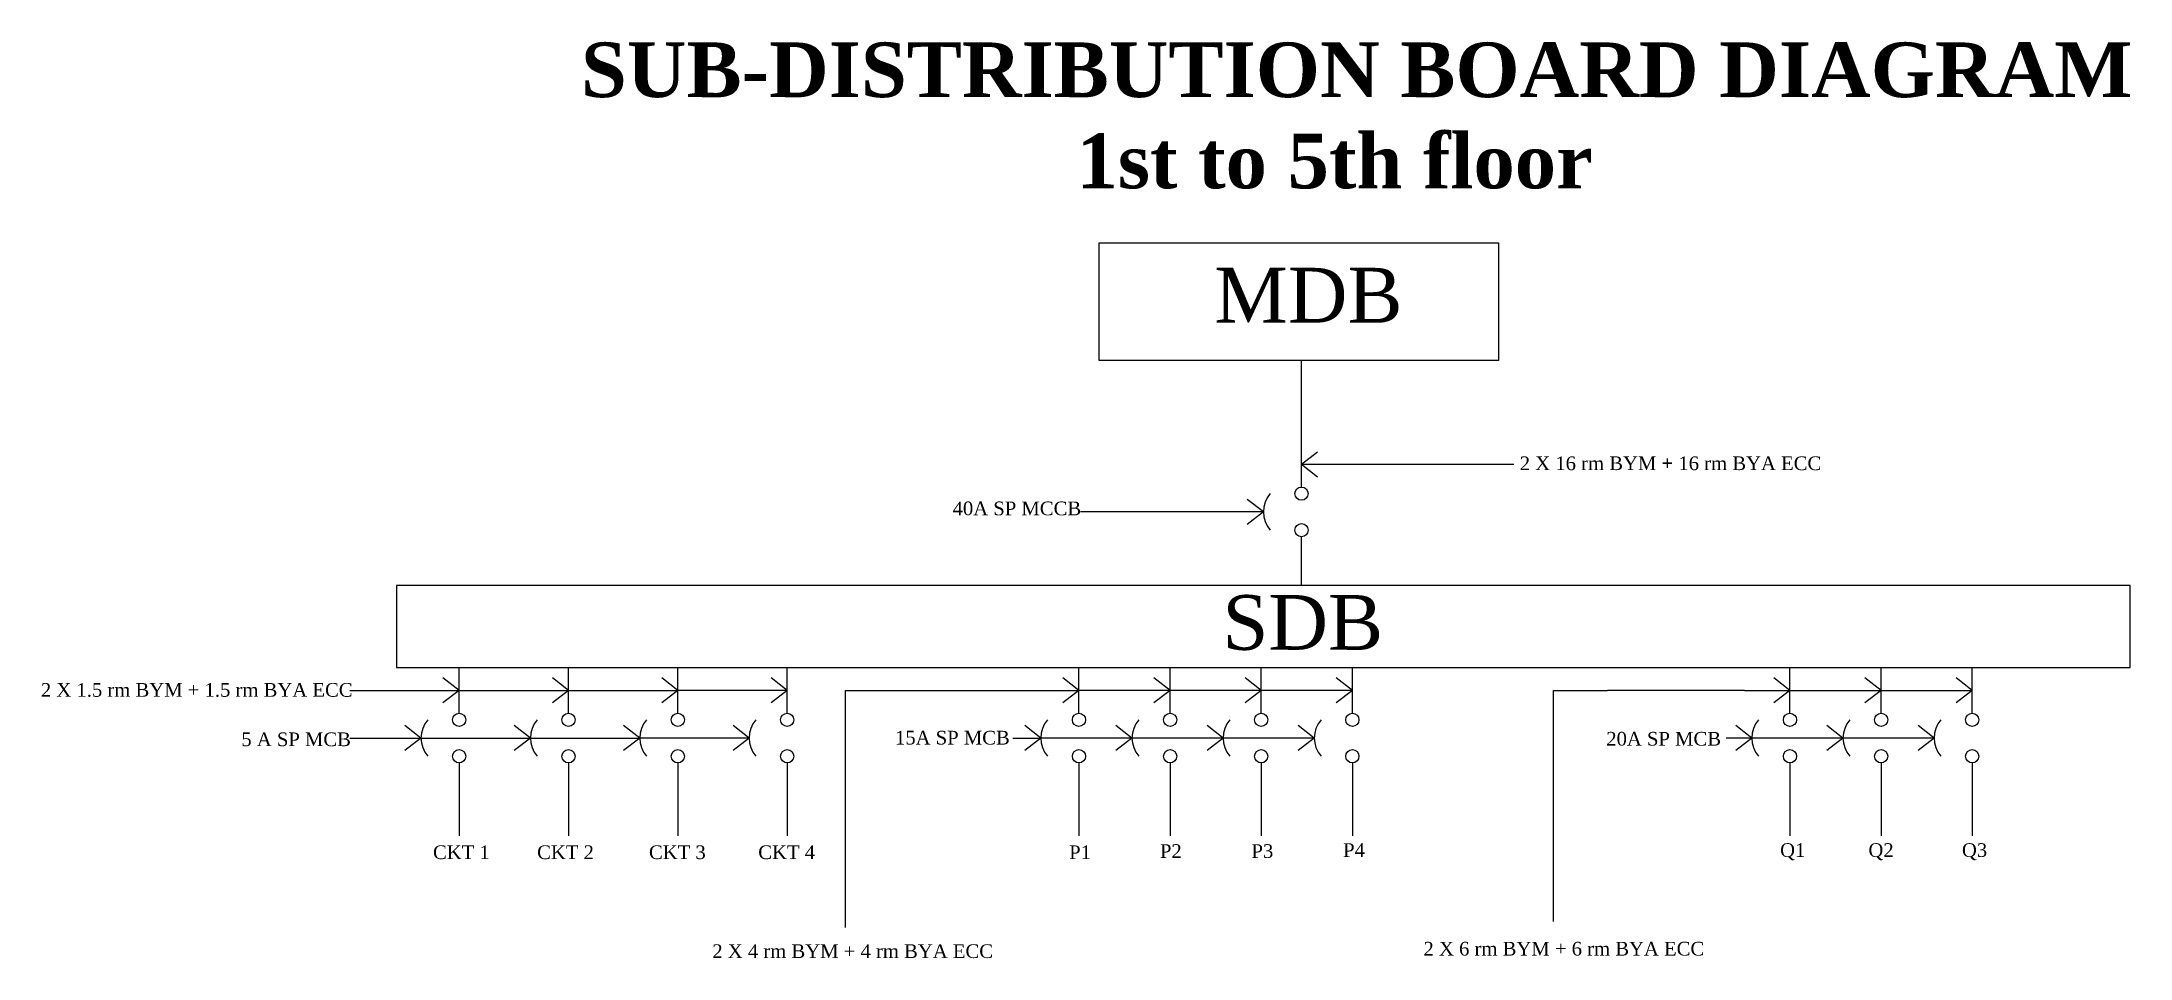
# Model space of a CAD drawing. Header units: inches. Extents: x -6 to 223, y 13 to 113.
import ezdxf

# ---------------------------------------------------------------- set-up
doc = ezdxf.new("R2010")
doc.units = ezdxf.units.IN
doc.header["$MEASUREMENT"] = 0

msp = doc.modelspace()

# ---------------------------------------------------------------- linework, layer by layer
for p, q in [((131.89, 64.33), (131.89, 78.2)), ((131.89, 66.83), (133.66, 68.2)), ((131.89, 66.83), (155.19, 66.83)), ((131.89, 66.83), (133.66, 65.47)), ((127.71, 61.61), (125.94, 62.97)), ((127.71, 61.61), (107.67, 61.61)), ((127.71, 61.61), (125.94, 60.24)), ((131.89, 53.52), (131.89, 58.88)), ((32.63, 53.52), (32.63, 44.53)), ((222.81, 53.52), (32.63, 53.52)), ((222.81, 44.53), (222.81, 53.52)), ((32.63, 44.53), (201.75, 44.53)), ((39.48, 39.53), (39.48, 44.53)), ((51.48, 39.53), (51.48, 44.53)), ((63.48, 39.53), (63.48, 44.53)), ((75.48, 39.53), (75.48, 44.53)), ((107.48, 39.53), (107.48, 44.53)), ((117.48, 39.53), (117.48, 44.53)), ((127.48, 39.53), (127.48, 44.53)), ((137.48, 39.53), (137.48, 44.53)), ((185.48, 39.53), (185.48, 44.53)), ((195.48, 39.53), (195.48, 44.53)), ((201.75, 44.53), (222.81, 44.53)), ((205.48, 39.53), (205.48, 44.53)), ((27.48, 42.03), (63.48, 42.03)), ((39.48, 42.03), (37.71, 43.39)), ((39.48, 42.03), (37.71, 40.66)), ((51.48, 42.03), (49.71, 43.39)), ((51.48, 42.03), (49.71, 40.66)), ((63.48, 42.03), (61.71, 43.39)), ((63.48, 42.03), (61.71, 40.66)), ((69.13, 42.03), (63.48, 42.03)), ((75.48, 42.03), (69.13, 42.03)), ((75.48, 42.03), (73.71, 43.39)), ((75.48, 42.03), (73.71, 40.66)), ((81.88, 42.03), (107.48, 42.03)), ((81.88, 16.02), (81.88, 42.03)), ((107.48, 42.03), (105.71, 43.39)), ((107.48, 42.03), (105.71, 40.66)), ((137.48, 42.03), (107.48, 42.03)), ((117.48, 42.03), (115.71, 43.39)), ((117.48, 42.03), (115.71, 40.66)), ((127.48, 42.03), (125.71, 43.39)), ((127.48, 42.03), (125.71, 40.66)), ((137.48, 42.03), (135.71, 43.39)), ((137.48, 42.03), (135.71, 40.66)), ((159.56, 42.03), (165.48, 42.03)), ((159.56, 16.69), (159.56, 42.03)), ((173.48, 42.03), (165.48, 42.03)), ((180.48, 42.03), (173.48, 42.03)), ((180.48, 42.03), (205.48, 42.03)), ((185.48, 42.03), (183.71, 43.39)), ((185.48, 42.03), (183.71, 40.66)), ((195.48, 42.03), (193.71, 43.39)), ((195.48, 42.03), (193.71, 40.66)), ((205.48, 42.03), (203.71, 43.39)), ((205.48, 42.03), (203.71, 40.66)), ((27.48, 36.8), (59.3, 36.8)), ((35.3, 36.8), (33.53, 38.17)), ((35.3, 36.8), (33.53, 35.44)), ((47.3, 36.8), (45.53, 38.17)), ((47.3, 36.8), (45.53, 35.44)), ((59.3, 36.8), (57.53, 38.17)), ((59.3, 36.8), (57.53, 35.44)), ((66.91, 36.8), (59.3, 36.8)), ((71.3, 36.8), (66.91, 36.8)), ((71.3, 36.8), (69.53, 38.17)), ((71.3, 36.8), (69.53, 35.44)), ((100.22, 36.8), (103.3, 36.8)), ((103.3, 36.8), (101.53, 38.17)), ((103.3, 36.8), (101.53, 35.44)), ((133.3, 36.8), (103.3, 36.8)), ((113.3, 36.8), (111.53, 38.17)), ((113.3, 36.8), (111.53, 35.44)), ((123.3, 36.8), (121.53, 38.17)), ((123.3, 36.8), (121.53, 35.44)), ((133.3, 36.8), (131.53, 38.17)), ((133.3, 36.8), (131.53, 35.44)), ((180.48, 36.8), (178.48, 36.8)), ((181.3, 36.8), (179.53, 38.17)), ((181.3, 36.8), (179.53, 35.44)), ((201.3, 36.8), (180.48, 36.8)), ((191.3, 36.8), (189.53, 38.17)), ((191.3, 36.8), (189.53, 35.44)), ((201.3, 36.8), (199.53, 38.17)), ((201.3, 36.8), (199.53, 35.44)), ((39.48, 34.08), (39.48, 26.08)), ((51.48, 34.08), (51.48, 26.08)), ((63.48, 34.08), (63.48, 26.08)), ((75.48, 34.08), (75.48, 26.08)), ((107.48, 34.08), (107.48, 26.08)), ((117.48, 34.08), (117.48, 26.08)), ((127.48, 34.08), (127.48, 26.08)), ((137.48, 34.08), (137.48, 26.08)), ((185.48, 34.08), (185.48, 26.08)), ((195.48, 34.08), (195.48, 26.08)), ((205.48, 34.08), (205.48, 26.08))]:
    msp.add_line(p, q)
msp.add_lwpolyline([(109.69, 91.14), (153.5, 91.14), (153.5, 78.2), (109.69, 78.2)], close=True)
for centre in [(131.89, 63.61), (131.89, 59.61), (39.48, 38.8), (51.48, 38.8), (63.48, 38.8), (75.48, 38.8), (107.48, 38.8), (117.48, 38.8), (127.48, 38.8), (137.48, 38.8), (185.48, 38.8), (195.48, 38.8), (205.48, 38.8), (39.48, 34.8), (51.48, 34.8), (63.48, 34.8), (75.48, 34.8), (107.48, 34.8), (117.48, 34.8), (127.48, 34.8), (137.48, 34.8), (185.48, 34.8), (195.48, 34.8), (205.48, 34.8)]:
    msp.add_circle(centre, 0.724)
for centre in [(130.78, 61.61), (38.37, 36.8), (50.37, 36.8), (62.37, 36.8), (74.37, 36.8), (106.37, 36.8), (116.37, 36.8), (126.37, 36.8), (136.37, 36.8), (184.37, 36.8), (194.37, 36.8), (204.37, 36.8)]:
    msp.add_arc(centre, 3.07, 139.3352, 220.6648)

# ---------------------------------------------------------------- texts
for s, insert, char_height, width, attachment_point in [('{\\fTimes New Roman|b1|i0|c0|p18;\\C43;\\c3649492;SUB-DISTRIBUTION BOARD DIAGRAM\\P                        1st to 5th floor}', (52.84, 113.11), 6, 211.1893, 1), ('{\\fTimes New Roman|b0|i0|c0|p18;\\C5; \\C43;\\c3649492;MDB}', (120.07, 85.37), 6, 41.7795, 4), ('{\\fTimes New Roman|b0|i0|c0|p18;2 X 16 rm BYM \\fTimes New Roman|b1|i0|c0|p18;+\\fTimes New Roman|b0|i0|c0|p18; 16 rm BYA ECC}', (155.84, 67.69), 1.5, 37.653, 1), ('\\pt0;{\\fTimes New Roman|b0|i0|c0|p18;40A SP MCCB}', (93.62, 62.74), 1.5, 18.7794, 1), ('{\\fTimes New Roman|b0|i0|c0|p18;\\C5; \\C43;\\c3649492;SDB}', (120.96, 49.44), 6, 41.7795, 4), ('{\\fTimes New Roman|b0|i0|c0|p18;2 X 1.5 rm BYM + 1.5 rm BYA ECC}', (-6.4, 42.83), 1.5, 33.6854, 1), ('\\pt0;{\\fTimes New Roman|b0|i0|c0|p18;5 A SP MCB}', (15.59, 37.41), 1.5, 18.7794, 1), ('\\pt0;{\\fTimes New Roman|b0|i0|c0|p18;15A SP MCB}', (87.3, 37.59), 1.5, 18.7794, 1), ('\\pt0;{\\fTimes New Roman|b0|i0|c0|p18;20A SP MCB}', (165.33, 37.47), 1.5, 18.7794, 1), ('\\pt0;{\\fTimes New Roman|b0|i0|c0|p18;P4}', (136.46, 25.26), 1.5, 18.7794, 1), ('\\pt0;{\\fTimes New Roman|b0|i0|c0|p18;Q1}', (184.4, 25.26), 1.5, 18.7794, 1), ('\\pt0;{\\fTimes New Roman|b0|i0|c0|p18;Q2}', (194.09, 25.26), 1.5, 18.7794, 1), ('\\pt0;{\\fTimes New Roman|b0|i0|c0|p18;Q3}', (204.35, 25.26), 1.5, 18.7794, 1), ('\\pt0;{\\fTimes New Roman|b0|i0|c0|p18;CKT 1}', (36.62, 25.02), 1.5, 18.7794, 1), ('\\pt0;{\\fTimes New Roman|b0|i0|c0|p18;CKT 2}', (48.04, 25.02), 1.5, 18.7794, 1), ('\\pt0;{\\fTimes New Roman|b0|i0|c0|p18;CKT 3}', (60.31, 25.02), 1.5, 18.7794, 1), ('\\pt0;{\\fTimes New Roman|b0|i0|c0|p18;CKT 4}', (72.3, 25.02), 1.5, 18.7794, 1), ('\\pt0;{\\fTimes New Roman|b0|i0|c0|p18;P1}', (106.41, 25.02), 1.5, 18.7794, 1), ('\\pt0;{\\fTimes New Roman|b0|i0|c0|p18;P2}', (116.37, 25.15), 1.5, 18.7794, 1), ('\\pt0;{\\fTimes New Roman|b0|i0|c0|p18;P3}', (126.41, 25.15), 1.5, 18.7794, 1), ('{\\fTimes New Roman|b0|i0|c0|p18;2 X 4 rm BYM + 4 rm BYA ECC}', (67.26, 14.17), 1.5, 33.3324, 1), ('{\\fTimes New Roman|b0|i0|c0|p18;2 X 6 rm BYM + 6 rm BYA ECC}', (145.28, 14.44), 1.5, 34.1639, 1)]:
    msp.add_mtext(s, dxfattribs=dict(insert=insert, char_height=char_height, width=width, attachment_point=attachment_point))

doc.saveas('drawing.dxf')
